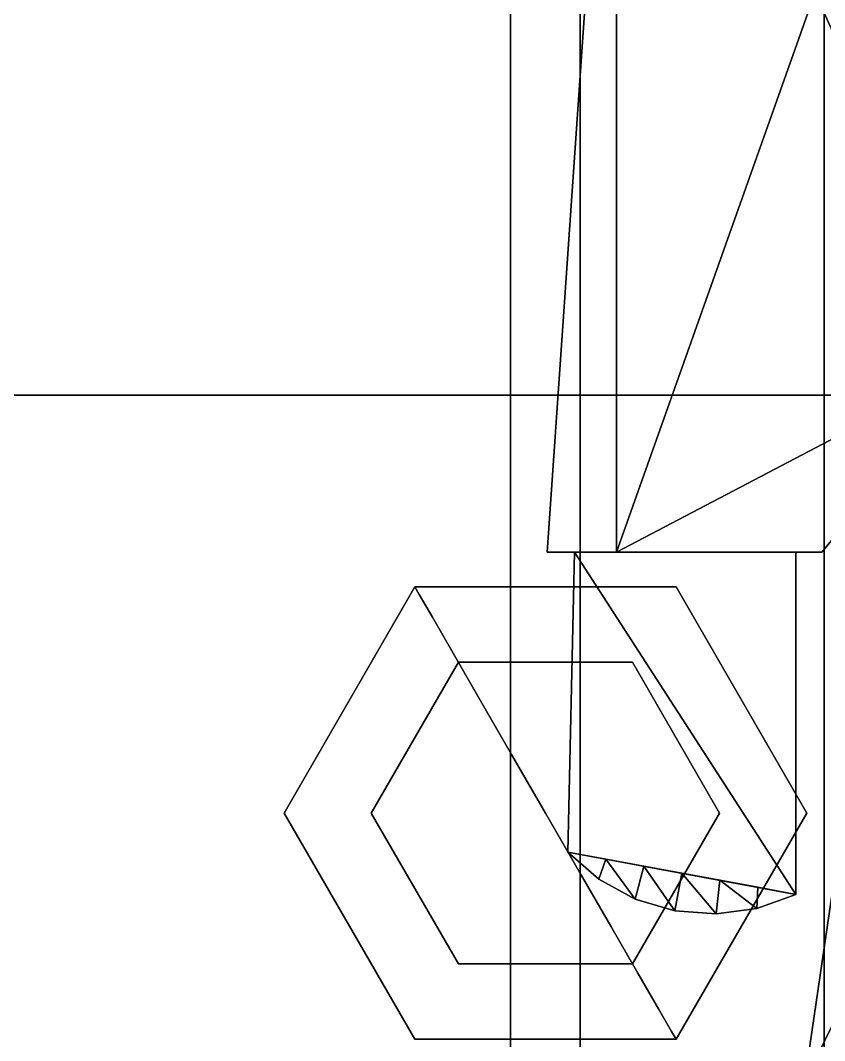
# Model space of a CAD drawing. Extents: x 0 to 3903, y -1756 to 0.
# Drawn here: x 1587.9 to 1634, y -515.1 to -456.5 of the extents above; entities that cross this region are included whole.
import ezdxf

# ---------------------------------------------------------------- set-up
doc = ezdxf.new("R2010")
doc.units = 0
for name, color, linetype in [('LAYER0', 7, 'CONTINUOUS'), ('LAYER1', 7, 'CONTINUOUS'), ('LAYER148', 35, 'CONTINUOUS'), ('LAYER151', 8, 'CONTINUOUS'), ('LAYER153', 8, 'CONTINUOUS'), ('LAYER173', 7, 'CONTINUOUS'), ('LAYER174', 7, 'CONTINUOUS'), ('LAYER184', 254, 'CONTINUOUS'), ('LAYER335', 7, 'CONTINUOUS'), ('LAYER336', 7, 'CONTINUOUS'), ('LAYER339', 253, 'CONTINUOUS'), ('LAYER340', 253, 'CONTINUOUS'), ('LAYER342', 253, 'CONTINUOUS'), ('LAYER343', 253, 'CONTINUOUS'), ('LAYER371', 7, 'CONTINUOUS'), ('LAYER382', 7, 'CONTINUOUS'), ('LAYER386', 7, 'CONTINUOUS'), ('LAYER407', 7, 'CONTINUOUS'), ('LAYER411', 7, 'CONTINUOUS')]:
    doc.layers.add(name, color=color, linetype=linetype)

msp = doc.modelspace()

# ---------------------------------------------------------------- linework, layer by layer
at = {"layer": 'LAYER0', "invisible_edges": 1}
for points in [[(3902.994, -18.002), (0.0042, -1756.002), (0.0042, -18.002), (3902.994, -18.002)], [(0.0042, -1756.002), (3902.994, -18.002), (3902.994, -1756.002), (0.0042, -1756.002)], [(3902.994, -1756.002, 5), (0.0042, -18.002, 5), (0.0042, -1756.002, 5), (3902.994, -1756.002, 5)], [(0.0042, -18.002, 5), (3902.994, -1756.002, 5), (3902.994, -18.002, 5), (0.0042, -18.002, 5)]]:
    msp.add_3dface(points, dxfattribs=at)
at = {"layer": 'LAYER148'}
for points, invisible_edges in [([(870.0003, -232.001, 885), (2405, -168.001, 885), (2405, -738.001, 885), (870.0003, -232.001, 885)], 5), ([(2405, -168.001, 930), (870.0003, -232.001, 930), (2405, -738.001, 930), (2405, -168.001, 930)], 3), ([(870.0003, -232.001, 885), (2405, -738.001, 885), (870.0003, -692.001, 885), (870.0003, -232.001, 885)], 3), ([(2405, -738.001, 930), (870.0003, -232.001, 930), (870.0003, -692.001, 930), (2405, -738.001, 930)], 5)]:
    msp.add_3dface(points, dxfattribs=dict(at, invisible_edges=invisible_edges))
at = {"layer": 'LAYER151', "invisible_edges": 1}
for points in [[(3535, -168, 1605), (907.0002, -538, 1605), (907.0002, -168, 1605), (3535, -168, 1605)], [(907.0002, -538, 1605), (3535, -168, 1605), (3535, -538, 1605), (907.0002, -538, 1605)], [(3535, -538, 1623), (907.0002, -168, 1623), (907.0002, -538, 1623), (3535, -538, 1623)], [(907.0002, -168, 1623), (3535, -538, 1623), (3535, -168, 1623), (907.0002, -168, 1623)]]:
    msp.add_3dface(points, dxfattribs=at)
at = {"layer": 'LAYER153', "invisible_edges": 1}
for points in [[(3517, -478, 2487), (925.0002, -538, 2487), (925.0002, -478, 2487), (3517, -478, 2487)], [(925.0002, -538, 2487), (3517, -478, 2487), (3517, -538, 2487), (925.0002, -538, 2487)], [(925.0002, -478, 2505), (3517, -478, 2487), (925.0002, -478, 2487), (925.0002, -478, 2505)], [(3517, -478, 2487), (925.0002, -478, 2505), (3517, -478, 2505), (3517, -478, 2487)], [(3517, -538, 2505), (925.0002, -478, 2505), (925.0002, -538, 2505), (3517, -538, 2505)], [(925.0002, -478, 2505), (3517, -538, 2505), (3517, -478, 2505), (925.0002, -478, 2505)]]:
    msp.add_3dface(points, dxfattribs=at)
at = {"layer": 'LAYER173', "invisible_edges": 1}
for points in [[(1647, -168, 1624), (943.0002, -518, 1624), (943.0002, -168, 1624), (1647, -168, 1624)], [(943.0002, -518, 1624), (1647, -168, 1624), (1647, -518, 1624), (943.0002, -518, 1624)], [(1647, -518, 1642), (943.0002, -168, 1642), (943.0002, -518, 1642), (1647, -518, 1642)], [(943.0002, -168, 1642), (1647, -518, 1642), (1647, -168, 1642), (943.0002, -168, 1642)]]:
    msp.add_3dface(points, dxfattribs=at)
at = {"layer": 'LAYER174', "invisible_edges": 1}
for points in [[(943.0002, -168, 1972), (1647, -518, 1972), (1647, -168, 1972), (943.0002, -168, 1972)], [(1647, -518, 1972), (943.0002, -168, 1972), (943.0002, -518, 1972), (1647, -518, 1972)], [(943.0002, -518, 1954), (1647, -168, 1954), (1647, -518, 1954), (943.0002, -518, 1954)], [(1647, -168, 1954), (943.0002, -518, 1954), (943.0002, -168, 1954), (1647, -168, 1954)]]:
    msp.add_3dface(points, dxfattribs=at)
at = {"layer": 'LAYER184'}
for points, invisible_edges in [([(1610.5, -489.0095, 1902.166), (1603, -502, 1902.166), (1633, -502, 1902.166), (1625.5, -489.0095, 1902.166)], 2), ([(1610.5, -489.0095, 1902.166), (1603, -502, 1902.166), (1603, -502, 1927.062), (1610.5, -489.0095, 1927.062)], 2), ([(1603.511, -502, 1930.928), (1603, -502, 1927.062), (1610.5, -489.0095, 1927.062), (1610.756, -489.4521, 1930.928)], 9), ([(1610.756, -489.4521, 1714.067), (1610.5, -489.0095, 1717.934), (1603, -502, 1717.934), (1603.511, -502, 1714.067)], 12), ([(1610.756, -489.4521, 1930.928), (1610.5, -489.0095, 1927.062), (1625.5, -489.0095, 1927.062), (1625.244, -489.4521, 1930.928)], 12), ([(1625.244, -489.4521, 1714.067), (1625.5, -489.0095, 1717.934), (1610.5, -489.0095, 1717.934), (1610.756, -489.4521, 1714.067)], 9), ([(1632.489, -502, 1714.067), (1633, -502, 1717.934), (1625.5, -489.0095, 1717.934), (1625.244, -489.4521, 1714.067)], 13), ([(1625.244, -489.4521, 1930.928), (1625.5, -489.0095, 1927.062), (1633, -502, 1927.062), (1632.489, -502, 1930.928)], 13), ([(1605.01, -502, 1934.531), (1603.511, -502, 1930.928), (1610.756, -489.4521, 1930.928), (1611.505, -490.75, 1934.531)], 11), ([(1611.505, -490.75, 1710.465), (1610.756, -489.4521, 1714.067), (1603.511, -502, 1714.067), (1605.01, -502, 1710.465)], 14), ([(1611.505, -490.75, 1934.531), (1610.756, -489.4521, 1930.928), (1625.244, -489.4521, 1930.928), (1624.495, -490.75, 1934.531)], 14), ([(1624.495, -490.75, 1710.465), (1625.244, -489.4521, 1714.067), (1610.756, -489.4521, 1714.067), (1611.505, -490.75, 1710.465)], 11), ([(1630.99, -502, 1710.465), (1632.489, -502, 1714.067), (1625.244, -489.4521, 1714.067), (1624.495, -490.75, 1710.465)], 15), ([(1624.495, -490.75, 1934.531), (1625.244, -489.4521, 1930.928), (1632.489, -502, 1930.928), (1630.99, -502, 1934.531)], 15), ([(1607.393, -502, 1937.625), (1605.01, -502, 1934.531), (1611.505, -490.75, 1934.531), (1612.697, -492.8145, 1937.625)], 11), ([(1612.697, -492.8145, 1707.371), (1611.505, -490.75, 1710.465), (1605.01, -502, 1710.465), (1607.393, -502, 1707.371)], 14), ([(1612.697, -492.8145, 1937.625), (1611.505, -490.75, 1934.531), (1624.495, -490.75, 1934.531), (1623.303, -492.8145, 1937.625)], 14), ([(1623.303, -492.8145, 1707.371), (1624.495, -490.75, 1710.465), (1611.505, -490.75, 1710.465), (1612.697, -492.8145, 1707.371)], 11), ([(1623.303, -492.8145, 1937.625), (1624.495, -490.75, 1934.531), (1630.99, -502, 1934.531), (1628.607, -502, 1937.625)], 15), ([(1628.607, -502, 1707.371), (1630.99, -502, 1710.465), (1624.495, -490.75, 1710.465), (1623.303, -492.8145, 1707.371)], 15), ([(1610.5, -502, 1939.999), (1607.393, -502, 1937.625), (1612.697, -492.8145, 1937.625), (1614.25, -495.5049, 1939.999)], 11), ([(1614.25, -495.5049, 1704.997), (1612.697, -492.8145, 1707.371), (1607.393, -502, 1707.371), (1610.5, -502, 1704.997)], 14), ([(1613, -493.3398, 1742.83), (1608, -502, 1742.83), (1628, -502, 1742.83), (1623, -493.3398, 1742.83)], 2), ([(1613, -493.3398, 1902.166), (1608, -502, 1902.166), (1608, -502, 1742.83), (1613, -493.3398, 1742.83)], 8), ([(1614.25, -495.5049, 1939.999), (1612.697, -492.8145, 1937.625), (1623.303, -492.8145, 1937.625), (1621.75, -495.5049, 1939.999)], 14), ([(1621.75, -495.5049, 1704.997), (1623.303, -492.8145, 1707.371), (1612.697, -492.8145, 1707.371), (1614.25, -495.5049, 1704.997)], 11), ([(1623, -493.3398, 1902.166), (1613, -493.3398, 1902.166), (1613, -493.3398, 1742.83), (1623, -493.3398, 1742.83)], 2), ([(1621.75, -495.5049, 1939.999), (1623.303, -492.8145, 1937.625), (1628.607, -502, 1937.625), (1625.5, -502, 1939.999)], 15), ([(1625.5, -502, 1704.997), (1628.607, -502, 1707.371), (1623.303, -492.8145, 1707.371), (1621.75, -495.5049, 1704.997)], 15), ([(1614.118, -502, 1941.491), (1610.5, -502, 1939.999), (1614.25, -495.5049, 1939.999), (1616.059, -498.6379, 1941.491)], 11), ([(1616.059, -498.6379, 1703.505), (1614.25, -495.5049, 1704.997), (1610.5, -502, 1704.997), (1614.118, -502, 1703.505)], 14), ([(1616.059, -498.6379, 1941.491), (1614.25, -495.5049, 1939.999), (1621.75, -495.5049, 1939.999), (1619.941, -498.6379, 1941.491)], 14), ([(1619.941, -498.6379, 1703.505), (1621.75, -495.5049, 1704.997), (1614.25, -495.5049, 1704.997), (1616.059, -498.6379, 1703.505)], 11), ([(1619.941, -498.6379, 1941.491), (1621.75, -495.5049, 1939.999), (1625.5, -502, 1939.999), (1621.882, -502, 1941.491)], 15), ([(1621.882, -502, 1703.505), (1625.5, -502, 1704.997), (1621.75, -495.5049, 1704.997), (1619.941, -498.6379, 1703.505)], 15), ([(1618, -502, 1943.134), (1614.118, -502, 1941.491), (1616.059, -498.6379, 1941.491), (1618, -502, 1943.134)], 3), ([(1618, -502, 1702.996), (1616.059, -498.6379, 1703.505), (1614.118, -502, 1703.505), (1618, -502, 1702.996)], 6), ([(1618, -502, 1943.134), (1616.059, -498.6379, 1941.491), (1619.941, -498.6379, 1941.491), (1618, -502, 1943.134)], 6), ([(1618, -502, 1702.996), (1619.941, -498.6379, 1703.505), (1616.059, -498.6379, 1703.505), (1618, -502, 1702.996)], 3), ([(1618, -502, 1943.134), (1619.941, -498.6379, 1941.491), (1621.882, -502, 1941.491), (1618, -502, 1943.134)], 7), ([(1618, -502, 1702.996), (1621.882, -502, 1703.505), (1619.941, -498.6379, 1703.505), (1618, -502, 1702.996)], 7), ([(1603, -502, 1902.166), (1633, -502, 1902.166), (1625.5, -514.9905, 1902.166), (1610.5, -514.9905, 1902.166)], 1), ([(1633, -502, 1742.83), (1603, -502, 1742.83), (1610.5, -514.9905, 1742.83), (1625.5, -514.9905, 1742.83)], 1), ([(1603, -502, 1902.166), (1610.5, -514.9905, 1902.166), (1610.5, -514.9905, 1927.062), (1603, -502, 1927.062)], 8), ([(1610.756, -514.5479, 1930.928), (1610.5, -514.9905, 1927.062), (1603, -502, 1927.062), (1603.511, -502, 1930.928)], 13), ([(1603, -502, 1902.166), (1633, -502, 1902.166), (1625.5, -514.9905, 1902.166), (1610.5, -514.9905, 1902.166)], 1), ([(1603.511, -502, 1714.067), (1603, -502, 1717.934), (1610.5, -514.9905, 1717.934), (1610.756, -514.5479, 1714.067)], 13), ([(1611.505, -513.25, 1934.531), (1610.756, -514.5479, 1930.928), (1603.511, -502, 1930.928), (1605.01, -502, 1934.531)], 15), ([(1605.01, -502, 1710.465), (1603.511, -502, 1714.067), (1610.756, -514.5479, 1714.067), (1611.505, -513.25, 1710.465)], 15), ([(1612.697, -511.1855, 1937.625), (1611.505, -513.25, 1934.531), (1605.01, -502, 1934.531), (1607.393, -502, 1937.625)], 15), ([(1607.393, -502, 1707.371), (1605.01, -502, 1710.465), (1611.505, -513.25, 1710.465), (1612.697, -511.1855, 1707.371)], 15), ([(1614.25, -508.4951, 1939.999), (1612.697, -511.1855, 1937.625), (1607.393, -502, 1937.625), (1610.5, -502, 1939.999)], 15), ([(1610.5, -502, 1704.997), (1607.393, -502, 1707.371), (1612.697, -511.1855, 1707.371), (1614.25, -508.4951, 1704.997)], 15), ([(1608, -502, 1742.83), (1628, -502, 1742.83), (1623, -510.6602, 1742.83), (1613, -510.6602, 1742.83)], 1), ([(1608, -502, 1902.166), (1613, -510.6602, 1902.166), (1613, -510.6602, 1742.83), (1608, -502, 1742.83)], 2), ([(1616.059, -505.3621, 1941.491), (1614.25, -508.4951, 1939.999), (1610.5, -502, 1939.999), (1614.118, -502, 1941.491)], 15), ([(1614.118, -502, 1703.505), (1610.5, -502, 1704.997), (1614.25, -508.4951, 1704.997), (1616.059, -505.3621, 1703.505)], 15), ([(1618, -502, 1943.134), (1616.059, -505.3621, 1941.491), (1614.118, -502, 1941.491), (1618, -502, 1943.134)], 7), ([(1618, -502, 1702.996), (1614.118, -502, 1703.505), (1616.059, -505.3621, 1703.505), (1618, -502, 1702.996)], 7), ([(1618, -502, 1943.134), (1619.941, -505.3621, 1941.491), (1616.059, -505.3621, 1941.491), (1618, -502, 1943.134)], 6), ([(1618, -502, 1702.996), (1616.059, -505.3621, 1703.505), (1619.941, -505.3621, 1703.505), (1618, -502, 1702.996)], 3), ([(1618, -502, 1943.134), (1621.882, -502, 1941.491), (1619.941, -505.3621, 1941.491), (1618, -502, 1943.134)], 3), ([(1618, -502, 1702.996), (1619.941, -505.3621, 1703.505), (1621.882, -502, 1703.505), (1618, -502, 1702.996)], 6), ([(1621.882, -502, 1941.491), (1625.5, -502, 1939.999), (1621.75, -508.4951, 1939.999), (1619.941, -505.3621, 1941.491)], 11), ([(1619.941, -505.3621, 1703.505), (1621.75, -508.4951, 1704.997), (1625.5, -502, 1704.997), (1621.882, -502, 1703.505)], 14), ([(1621.75, -508.4951, 1704.997), (1623.303, -511.1855, 1707.371), (1628.607, -502, 1707.371), (1625.5, -502, 1704.997)], 14), ([(1625.5, -502, 1939.999), (1628.607, -502, 1937.625), (1623.303, -511.1855, 1937.625), (1621.75, -508.4951, 1939.999)], 11), ([(1623, -510.6602, 1902.166), (1628, -502, 1902.166), (1628, -502, 1742.83), (1623, -510.6602, 1742.83)], 8), ([(1623.303, -511.1855, 1707.371), (1624.495, -513.25, 1710.465), (1630.99, -502, 1710.465), (1628.607, -502, 1707.371)], 14), ([(1628.607, -502, 1937.625), (1630.99, -502, 1934.531), (1624.495, -513.25, 1934.531), (1623.303, -511.1855, 1937.625)], 11), ([(1624.495, -513.25, 1710.465), (1625.244, -514.5479, 1714.067), (1632.489, -502, 1714.067), (1630.99, -502, 1710.465)], 14), ([(1630.99, -502, 1934.531), (1632.489, -502, 1930.928), (1625.244, -514.5479, 1930.928), (1624.495, -513.25, 1934.531)], 11), ([(1625.244, -514.5479, 1714.067), (1625.5, -514.9905, 1717.934), (1633, -502, 1717.934), (1632.489, -502, 1714.067)], 12), ([(1632.489, -502, 1930.928), (1633, -502, 1927.062), (1625.5, -514.9905, 1927.062), (1625.244, -514.5479, 1930.928)], 9), ([(1619.941, -505.3621, 1941.491), (1621.75, -508.4951, 1939.999), (1614.25, -508.4951, 1939.999), (1616.059, -505.3621, 1941.491)], 14), ([(1616.059, -505.3621, 1703.505), (1614.25, -508.4951, 1704.997), (1621.75, -508.4951, 1704.997), (1619.941, -505.3621, 1703.505)], 11), ([(1621.75, -508.4951, 1939.999), (1623.303, -511.1855, 1937.625), (1612.697, -511.1855, 1937.625), (1614.25, -508.4951, 1939.999)], 14), ([(1614.25, -508.4951, 1704.997), (1612.697, -511.1855, 1707.371), (1623.303, -511.1855, 1707.371), (1621.75, -508.4951, 1704.997)], 11), ([(1613, -510.6602, 1902.166), (1623, -510.6602, 1902.166), (1623, -510.6602, 1742.83), (1613, -510.6602, 1742.83)], 10), ([(1612.697, -511.1855, 1707.371), (1611.505, -513.25, 1710.465), (1624.495, -513.25, 1710.465), (1623.303, -511.1855, 1707.371)], 11), ([(1623.303, -511.1855, 1937.625), (1624.495, -513.25, 1934.531), (1611.505, -513.25, 1934.531), (1612.697, -511.1855, 1937.625)], 14), ([(1611.505, -513.25, 1710.465), (1610.756, -514.5479, 1714.067), (1625.244, -514.5479, 1714.067), (1624.495, -513.25, 1710.465)], 11), ([(1624.495, -513.25, 1934.531), (1625.244, -514.5479, 1930.928), (1610.756, -514.5479, 1930.928), (1611.505, -513.25, 1934.531)], 14), ([(1610.756, -514.5479, 1714.067), (1610.5, -514.9905, 1717.934), (1625.5, -514.9905, 1717.934), (1625.244, -514.5479, 1714.067)], 9), ([(1625.244, -514.5479, 1930.928), (1625.5, -514.9905, 1927.062), (1610.5, -514.9905, 1927.062), (1610.756, -514.5479, 1930.928)], 12)]:
    msp.add_3dface(points, dxfattribs=dict(at, invisible_edges=invisible_edges))
for points in [[(1603, -502, 1742.83), (1610.5, -489.0095, 1742.83), (1610.5, -489.0095, 1717.934), (1603, -502, 1717.934)], [(1610.5, -489.0095, 1742.83), (1625.5, -489.0095, 1742.83), (1625.5, -489.0095, 1717.934), (1610.5, -489.0095, 1717.934)], [(1625.5, -489.0095, 1902.166), (1610.5, -489.0095, 1902.166), (1610.5, -489.0095, 1927.062), (1625.5, -489.0095, 1927.062)], [(1625.5, -489.0095, 1742.83), (1633, -502, 1742.83), (1633, -502, 1717.934), (1625.5, -489.0095, 1717.934)], [(1633, -502, 1902.166), (1625.5, -489.0095, 1902.166), (1625.5, -489.0095, 1927.062), (1633, -502, 1927.062)], [(1628, -502, 1902.166), (1623, -493.3398, 1902.166), (1623, -493.3398, 1742.83), (1628, -502, 1742.83)], [(1610.5, -514.9905, 1742.83), (1603, -502, 1742.83), (1603, -502, 1717.934), (1610.5, -514.9905, 1717.934)], [(1633, -502, 1742.83), (1625.5, -514.9905, 1742.83), (1625.5, -514.9905, 1717.934), (1633, -502, 1717.934)], [(1625.5, -514.9905, 1902.166), (1633, -502, 1902.166), (1633, -502, 1927.062), (1625.5, -514.9905, 1927.062)], [(1625.5, -514.9905, 1742.83), (1610.5, -514.9905, 1742.83), (1610.5, -514.9905, 1717.934), (1625.5, -514.9905, 1717.934)], [(1610.5, -514.9905, 1902.166), (1625.5, -514.9905, 1902.166), (1625.5, -514.9905, 1927.062), (1610.5, -514.9905, 1927.062)]]:
    msp.add_3dface(points, dxfattribs=at)
at = {"layer": 'LAYER335', "invisible_edges": 1}
for points in [[(1647, -168, 1974), (943.0002, -518, 1974), (943.0002, -168, 1974), (1647, -168, 1974)], [(943.0002, -518, 1974), (1647, -168, 1974), (1647, -518, 1974), (943.0002, -518, 1974)], [(1647, -518, 1992), (943.0002, -168, 1992), (943.0002, -518, 1992), (1647, -518, 1992)], [(943.0002, -168, 1992), (1647, -518, 1992), (1647, -168, 1992), (943.0002, -168, 1992)]]:
    msp.add_3dface(points, dxfattribs=at)
at = {"layer": 'LAYER336', "invisible_edges": 1}
for points in [[(943.0002, -168, 2486), (1647, -518, 2486), (1647, -168, 2486), (943.0002, -168, 2486)], [(1647, -518, 2486), (943.0002, -168, 2486), (943.0002, -518, 2486), (1647, -518, 2486)], [(943.0002, -518, 2468), (1647, -168, 2468), (1647, -518, 2468), (943.0002, -518, 2468)], [(1647, -168, 2468), (943.0002, -518, 2468), (943.0002, -168, 2468), (1647, -168, 2468)]]:
    msp.add_3dface(points, dxfattribs=at)
at = {"layer": 'LAYER339'}
for points in [[(1643, -428.0422, 2084.8), (1622.074, -429.5056, 2084.8), (1622.074, -487.011, 2084.8), (1643, -428.0422, 2084.8)], [(1643, -428.0422, 2084.8), (1622.074, -487.011, 2084.8), (1643, -476.0403, 2084.8), (1643, -428.0422, 2084.8)], [(1622.074, -429.5056, 2067.2), (1643, -428.0422, 2067.2), (1643, -476.0403, 2067.2), (1622.074, -429.5056, 2067.2)], [(1622.074, -487.011, 2068.6), (1618.1, -487.011, 2068.6), (1622.074, -429.5056, 2068.6), (1622.074, -487.011, 2068.6)], [(1618.1, -487.011, 2083.4), (1622.074, -487.011, 2083.4), (1622.074, -429.5056, 2083.4), (1618.1, -487.011, 2083.4)], [(1618.1, -487.011, 2083.4), (1622.074, -429.5056, 2083.4), (1622.074, -429.5056, 2068.6), (1618.1, -487.011, 2083.4)], [(1618.1, -487.011, 2083.4), (1622.074, -429.5056, 2068.6), (1618.1, -487.011, 2068.6), (1618.1, -487.011, 2083.4)], [(1622.074, -429.5056, 2067.2), (1643, -476.0403, 2067.2), (1622.074, -487.011, 2067.2), (1622.074, -429.5056, 2067.2)], [(1622.074, -487.011, 2067.2), (1622.074, -487.011, 2068.6), (1622.074, -429.5056, 2068.6), (1622.074, -487.011, 2067.2)], [(1622.074, -487.011, 2067.2), (1622.074, -429.5056, 2068.6), (1622.074, -429.5056, 2067.2), (1622.074, -487.011, 2067.2)], [(1622.074, -429.5056, 2084.8), (1622.074, -429.5056, 2083.4), (1622.074, -487.011, 2084.8), (1622.074, -429.5056, 2084.8)], [(1622.074, -487.011, 2084.8), (1622.074, -429.5056, 2083.4), (1622.074, -487.011, 2083.4), (1622.074, -487.011, 2084.8)], [(1622.074, -487.011, 2084.8), (1633.858, -487.011, 2084.8), (1643, -476.0403, 2084.8), (1622.074, -487.011, 2084.8)], [(1622.074, -487.011, 2067.2), (1643, -476.0403, 2067.2), (1633.858, -487.011, 2067.2), (1622.074, -487.011, 2067.2)], [(1633.858, -487.011, 2067.2), (1643, -476.0403, 2067.2), (1643, -476.0403, 2084.8), (1633.858, -487.011, 2067.2)], [(1633.858, -487.011, 2067.2), (1643, -476.0403, 2084.8), (1633.858, -487.011, 2084.8), (1633.858, -487.011, 2067.2)], [(1618.1, -487.011, 2083.4), (1618.1, -487.011, 2068.6), (1622.074, -487.011, 2083.4), (1618.1, -487.011, 2083.4)], [(1622.074, -487.011, 2083.4), (1618.1, -487.011, 2068.6), (1622.074, -487.011, 2068.6), (1622.074, -487.011, 2083.4)], [(1619.666, -487.011, 2082.7), (1619.275, -504.2454, 2082.7), (1632.375, -506.666, 2082.7), (1619.666, -487.011, 2082.7)], [(1619.275, -504.2454, 2069.3), (1619.275, -504.2454, 2082.7), (1619.666, -487.011, 2082.7), (1619.275, -504.2454, 2069.3)], [(1619.275, -504.2454, 2069.3), (1619.666, -487.011, 2082.7), (1619.666, -487.011, 2069.3), (1619.275, -504.2454, 2069.3)], [(1619.275, -504.2454, 2069.3), (1619.666, -487.011, 2069.3), (1632.375, -506.666, 2069.3), (1619.275, -504.2454, 2069.3)], [(1619.666, -487.011, 2082.7), (1632.375, -506.666, 2082.7), (1632.375, -487.011, 2082.7), (1619.666, -487.011, 2082.7)], [(1632.375, -506.666, 2069.3), (1619.666, -487.011, 2069.3), (1632.375, -487.011, 2069.3), (1632.375, -506.666, 2069.3)], [(1622.074, -487.011, 2084.8), (1622.074, -487.011, 2067.2), (1633.858, -487.011, 2084.8), (1622.074, -487.011, 2084.8)], [(1633.858, -487.011, 2084.8), (1622.074, -487.011, 2067.2), (1633.858, -487.011, 2067.2), (1633.858, -487.011, 2084.8)], [(1632.375, -506.666, 2069.3), (1632.375, -487.011, 2069.3), (1632.375, -506.666, 2082.7), (1632.375, -506.666, 2069.3)], [(1632.375, -506.666, 2082.7), (1632.375, -487.011, 2069.3), (1632.375, -487.011, 2082.7), (1632.375, -506.666, 2082.7)], [(1621.07, -505.7974, 2069.3), (1621.07, -505.7974, 2082.7), (1619.275, -504.2454, 2082.7), (1621.07, -505.7974, 2069.3)], [(1621.07, -505.7974, 2069.3), (1619.275, -504.2454, 2082.7), (1619.275, -504.2454, 2069.3), (1621.07, -505.7974, 2069.3)], [(1621.07, -505.7974, 2082.7), (1621.458, -504.6487, 2082.7), (1619.275, -504.2454, 2082.7), (1621.07, -505.7974, 2082.7)], [(1621.458, -504.6487, 2069.3), (1621.07, -505.7974, 2069.3), (1619.275, -504.2454, 2069.3), (1621.458, -504.6487, 2069.3)], [(1623.152, -506.937, 2082.7), (1621.458, -504.6487, 2082.7), (1621.07, -505.7974, 2082.7), (1623.152, -506.937, 2082.7)], [(1621.458, -504.6487, 2069.3), (1623.152, -506.937, 2069.3), (1621.07, -505.7974, 2069.3), (1621.458, -504.6487, 2069.3)], [(1623.152, -506.937, 2082.7), (1623.642, -505.0522, 2082.7), (1621.458, -504.6487, 2082.7), (1623.152, -506.937, 2082.7)], [(1623.642, -505.0522, 2069.3), (1623.152, -506.937, 2069.3), (1621.458, -504.6487, 2069.3), (1623.642, -505.0522, 2069.3)], [(1625.427, -507.6125, 2082.7), (1623.642, -505.0522, 2082.7), (1623.152, -506.937, 2082.7), (1625.427, -507.6125, 2082.7)], [(1623.642, -505.0522, 2069.3), (1625.427, -507.6125, 2069.3), (1623.152, -506.937, 2069.3), (1623.642, -505.0522, 2069.3)], [(1625.427, -507.6125, 2082.7), (1625.825, -505.4556, 2082.7), (1623.642, -505.0522, 2082.7), (1625.427, -507.6125, 2082.7)], [(1625.825, -505.4556, 2069.3), (1625.427, -507.6125, 2069.3), (1623.642, -505.0522, 2069.3), (1625.825, -505.4556, 2069.3)], [(1627.792, -507.7944, 2082.7), (1625.825, -505.4556, 2082.7), (1625.427, -507.6125, 2082.7), (1627.792, -507.7944, 2082.7)], [(1625.825, -505.4556, 2069.3), (1627.792, -507.7944, 2069.3), (1625.427, -507.6125, 2069.3), (1625.825, -505.4556, 2069.3)], [(1627.792, -507.7944, 2082.7), (1628.008, -505.8591, 2082.7), (1625.825, -505.4556, 2082.7), (1627.792, -507.7944, 2082.7)], [(1628.008, -505.8591, 2069.3), (1627.792, -507.7944, 2069.3), (1625.825, -505.4556, 2069.3), (1628.008, -505.8591, 2069.3)], [(1623.152, -506.937, 2069.3), (1623.152, -506.937, 2082.7), (1621.07, -505.7974, 2082.7), (1623.152, -506.937, 2069.3)], [(1623.152, -506.937, 2069.3), (1621.07, -505.7974, 2082.7), (1621.07, -505.7974, 2069.3), (1623.152, -506.937, 2069.3)], [(1630.144, -507.4741, 2082.7), (1628.008, -505.8591, 2082.7), (1627.792, -507.7944, 2082.7), (1630.144, -507.4741, 2082.7)], [(1628.008, -505.8591, 2069.3), (1630.144, -507.4741, 2069.3), (1627.792, -507.7944, 2069.3), (1628.008, -505.8591, 2069.3)], [(1630.144, -507.4741, 2082.7), (1630.192, -506.2625, 2082.7), (1628.008, -505.8591, 2082.7), (1630.144, -507.4741, 2082.7)], [(1630.192, -506.2625, 2069.3), (1630.144, -507.4741, 2069.3), (1628.008, -505.8591, 2069.3), (1630.192, -506.2625, 2069.3)], [(1632.375, -506.666, 2082.7), (1630.192, -506.2625, 2082.7), (1630.144, -507.4741, 2082.7), (1632.375, -506.666, 2082.7)], [(1630.192, -506.2625, 2069.3), (1632.375, -506.666, 2069.3), (1630.144, -507.4741, 2069.3), (1630.192, -506.2625, 2069.3)], [(1632.375, -506.666, 2069.3), (1632.375, -506.666, 2082.7), (1630.144, -507.4741, 2082.7), (1632.375, -506.666, 2069.3)], [(1632.375, -506.666, 2069.3), (1630.144, -507.4741, 2082.7), (1630.144, -507.4741, 2069.3), (1632.375, -506.666, 2069.3)], [(1625.427, -507.6125, 2069.3), (1625.427, -507.6125, 2082.7), (1623.152, -506.937, 2082.7), (1625.427, -507.6125, 2069.3)], [(1625.427, -507.6125, 2069.3), (1623.152, -506.937, 2082.7), (1623.152, -506.937, 2069.3), (1625.427, -507.6125, 2069.3)], [(1627.792, -507.7944, 2069.3), (1627.792, -507.7944, 2082.7), (1625.427, -507.6125, 2082.7), (1627.792, -507.7944, 2069.3)], [(1627.792, -507.7944, 2069.3), (1625.427, -507.6125, 2082.7), (1625.427, -507.6125, 2069.3), (1627.792, -507.7944, 2069.3)], [(1630.144, -507.4741, 2069.3), (1630.144, -507.4741, 2082.7), (1627.792, -507.7944, 2082.7), (1630.144, -507.4741, 2069.3)], [(1630.144, -507.4741, 2069.3), (1627.792, -507.7944, 2082.7), (1627.792, -507.7944, 2069.3), (1630.144, -507.4741, 2069.3)]]:
    msp.add_3dface(points, dxfattribs=at)
at = {"layer": 'LAYER340'}
for points in [[(1638.361, -517.4595, 2070), (1632.864, -517.4595, 2070), (1640.717, -501.3635, 2070), (1638.361, -517.4595, 2070)], [(1640.717, -501.3635, 2070), (1632.864, -517.4595, 2070), (1635.22, -501.3635, 2070), (1640.717, -501.3635, 2070)], [(1638.361, -517.4595, 2082), (1635.22, -501.3635, 2082), (1632.864, -517.4595, 2082), (1638.361, -517.4595, 2082)], [(1632.864, -517.4595, 2070), (1632.864, -517.4595, 2082), (1635.22, -501.3635, 2070), (1632.864, -517.4595, 2070)], [(1635.22, -501.3635, 2070), (1632.864, -517.4595, 2082), (1635.22, -501.3635, 2082), (1635.22, -501.3635, 2070)]]:
    msp.add_3dface(points, dxfattribs=at)
at = {"layer": 'LAYER342'}
for points in [[(1643, -428.0422, 2392.801), (1622.074, -429.5056, 2392.801), (1622.074, -487.011, 2392.801), (1643, -428.0422, 2392.801)], [(1643, -428.0422, 2392.801), (1622.074, -487.011, 2392.801), (1643, -476.0403, 2392.801), (1643, -428.0422, 2392.801)], [(1622.074, -429.5056, 2375.201), (1643, -428.0422, 2375.201), (1643, -476.0403, 2375.201), (1622.074, -429.5056, 2375.201)], [(1622.074, -487.011, 2376.601), (1618.1, -487.011, 2376.601), (1622.074, -429.5056, 2376.601), (1622.074, -487.011, 2376.601)], [(1618.1, -487.011, 2391.401), (1622.074, -487.011, 2391.401), (1622.074, -429.5056, 2391.401), (1618.1, -487.011, 2391.401)], [(1618.1, -487.011, 2391.401), (1622.074, -429.5056, 2391.401), (1622.074, -429.5056, 2376.601), (1618.1, -487.011, 2391.401)], [(1618.1, -487.011, 2391.401), (1622.074, -429.5056, 2376.601), (1618.1, -487.011, 2376.601), (1618.1, -487.011, 2391.401)], [(1622.074, -429.5056, 2375.201), (1643, -476.0403, 2375.201), (1622.074, -487.011, 2375.201), (1622.074, -429.5056, 2375.201)], [(1622.074, -487.011, 2375.201), (1622.074, -487.011, 2376.601), (1622.074, -429.5056, 2376.601), (1622.074, -487.011, 2375.201)], [(1622.074, -487.011, 2375.201), (1622.074, -429.5056, 2376.601), (1622.074, -429.5056, 2375.201), (1622.074, -487.011, 2375.201)], [(1622.074, -429.5056, 2392.801), (1622.074, -429.5056, 2391.401), (1622.074, -487.011, 2392.801), (1622.074, -429.5056, 2392.801)], [(1622.074, -487.011, 2392.801), (1622.074, -429.5056, 2391.401), (1622.074, -487.011, 2391.401), (1622.074, -487.011, 2392.801)], [(1622.074, -487.011, 2392.801), (1633.858, -487.011, 2392.801), (1643, -476.0403, 2392.801), (1622.074, -487.011, 2392.801)], [(1622.074, -487.011, 2375.201), (1643, -476.0403, 2375.201), (1633.858, -487.011, 2375.201), (1622.074, -487.011, 2375.201)], [(1633.858, -487.011, 2375.201), (1643, -476.0403, 2375.201), (1643, -476.0403, 2392.801), (1633.858, -487.011, 2375.201)], [(1633.858, -487.011, 2375.201), (1643, -476.0403, 2392.801), (1633.858, -487.011, 2392.801), (1633.858, -487.011, 2375.201)], [(1618.1, -487.011, 2391.401), (1618.1, -487.011, 2376.601), (1622.074, -487.011, 2391.401), (1618.1, -487.011, 2391.401)], [(1622.074, -487.011, 2391.401), (1618.1, -487.011, 2376.601), (1622.074, -487.011, 2376.601), (1622.074, -487.011, 2391.401)], [(1619.666, -487.011, 2390.701), (1619.275, -504.2454, 2390.701), (1632.375, -506.666, 2390.701), (1619.666, -487.011, 2390.701)], [(1619.275, -504.2454, 2377.301), (1619.275, -504.2454, 2390.701), (1619.666, -487.011, 2390.701), (1619.275, -504.2454, 2377.301)], [(1619.275, -504.2454, 2377.301), (1619.666, -487.011, 2390.701), (1619.666, -487.011, 2377.301), (1619.275, -504.2454, 2377.301)], [(1619.275, -504.2454, 2377.301), (1619.666, -487.011, 2377.301), (1632.375, -506.666, 2377.301), (1619.275, -504.2454, 2377.301)], [(1619.666, -487.011, 2390.701), (1632.375, -506.666, 2390.701), (1632.375, -487.011, 2390.701), (1619.666, -487.011, 2390.701)], [(1632.375, -506.666, 2377.301), (1619.666, -487.011, 2377.301), (1632.375, -487.011, 2377.301), (1632.375, -506.666, 2377.301)], [(1622.074, -487.011, 2392.801), (1622.074, -487.011, 2375.201), (1633.858, -487.011, 2392.801), (1622.074, -487.011, 2392.801)], [(1633.858, -487.011, 2392.801), (1622.074, -487.011, 2375.201), (1633.858, -487.011, 2375.201), (1633.858, -487.011, 2392.801)], [(1632.375, -506.666, 2377.301), (1632.375, -487.011, 2377.301), (1632.375, -506.666, 2390.701), (1632.375, -506.666, 2377.301)], [(1632.375, -506.666, 2390.701), (1632.375, -487.011, 2377.301), (1632.375, -487.011, 2390.701), (1632.375, -506.666, 2390.701)], [(1621.07, -505.7974, 2377.301), (1621.07, -505.7974, 2390.701), (1619.275, -504.2454, 2390.701), (1621.07, -505.7974, 2377.301)], [(1621.07, -505.7974, 2377.301), (1619.275, -504.2454, 2390.701), (1619.275, -504.2454, 2377.301), (1621.07, -505.7974, 2377.301)], [(1621.07, -505.7974, 2390.701), (1621.458, -504.6487, 2390.701), (1619.275, -504.2454, 2390.701), (1621.07, -505.7974, 2390.701)], [(1621.458, -504.6487, 2377.301), (1621.07, -505.7974, 2377.301), (1619.275, -504.2454, 2377.301), (1621.458, -504.6487, 2377.301)], [(1623.152, -506.937, 2390.701), (1621.458, -504.6487, 2390.701), (1621.07, -505.7974, 2390.701), (1623.152, -506.937, 2390.701)], [(1621.458, -504.6487, 2377.301), (1623.152, -506.937, 2377.301), (1621.07, -505.7974, 2377.301), (1621.458, -504.6487, 2377.301)], [(1623.152, -506.937, 2390.701), (1623.642, -505.0522, 2390.701), (1621.458, -504.6487, 2390.701), (1623.152, -506.937, 2390.701)], [(1623.642, -505.0522, 2377.301), (1623.152, -506.937, 2377.301), (1621.458, -504.6487, 2377.301), (1623.642, -505.0522, 2377.301)], [(1625.427, -507.6125, 2390.701), (1623.642, -505.0522, 2390.701), (1623.152, -506.937, 2390.701), (1625.427, -507.6125, 2390.701)], [(1623.642, -505.0522, 2377.301), (1625.427, -507.6125, 2377.301), (1623.152, -506.937, 2377.301), (1623.642, -505.0522, 2377.301)], [(1625.427, -507.6125, 2390.701), (1625.825, -505.4556, 2390.701), (1623.642, -505.0522, 2390.701), (1625.427, -507.6125, 2390.701)], [(1625.825, -505.4556, 2377.301), (1625.427, -507.6125, 2377.301), (1623.642, -505.0522, 2377.301), (1625.825, -505.4556, 2377.301)], [(1627.792, -507.7944, 2390.701), (1625.825, -505.4556, 2390.701), (1625.427, -507.6125, 2390.701), (1627.792, -507.7944, 2390.701)], [(1625.825, -505.4556, 2377.301), (1627.792, -507.7944, 2377.301), (1625.427, -507.6125, 2377.301), (1625.825, -505.4556, 2377.301)], [(1627.792, -507.7944, 2390.701), (1628.008, -505.8591, 2390.701), (1625.825, -505.4556, 2390.701), (1627.792, -507.7944, 2390.701)], [(1628.008, -505.8591, 2377.301), (1627.792, -507.7944, 2377.301), (1625.825, -505.4556, 2377.301), (1628.008, -505.8591, 2377.301)], [(1623.152, -506.937, 2377.301), (1623.152, -506.937, 2390.701), (1621.07, -505.7974, 2390.701), (1623.152, -506.937, 2377.301)], [(1623.152, -506.937, 2377.301), (1621.07, -505.7974, 2390.701), (1621.07, -505.7974, 2377.301), (1623.152, -506.937, 2377.301)], [(1630.144, -507.4741, 2390.701), (1628.008, -505.8591, 2390.701), (1627.792, -507.7944, 2390.701), (1630.144, -507.4741, 2390.701)], [(1628.008, -505.8591, 2377.301), (1630.144, -507.4741, 2377.301), (1627.792, -507.7944, 2377.301), (1628.008, -505.8591, 2377.301)], [(1630.144, -507.4741, 2390.701), (1630.192, -506.2625, 2390.701), (1628.008, -505.8591, 2390.701), (1630.144, -507.4741, 2390.701)], [(1630.192, -506.2625, 2377.301), (1630.144, -507.4741, 2377.301), (1628.008, -505.8591, 2377.301), (1630.192, -506.2625, 2377.301)], [(1632.375, -506.666, 2390.701), (1630.192, -506.2625, 2390.701), (1630.144, -507.4741, 2390.701), (1632.375, -506.666, 2390.701)], [(1630.192, -506.2625, 2377.301), (1632.375, -506.666, 2377.301), (1630.144, -507.4741, 2377.301), (1630.192, -506.2625, 2377.301)], [(1632.375, -506.666, 2377.301), (1632.375, -506.666, 2390.701), (1630.144, -507.4741, 2390.701), (1632.375, -506.666, 2377.301)], [(1632.375, -506.666, 2377.301), (1630.144, -507.4741, 2390.701), (1630.144, -507.4741, 2377.301), (1632.375, -506.666, 2377.301)], [(1625.427, -507.6125, 2377.301), (1625.427, -507.6125, 2390.701), (1623.152, -506.937, 2390.701), (1625.427, -507.6125, 2377.301)], [(1625.427, -507.6125, 2377.301), (1623.152, -506.937, 2390.701), (1623.152, -506.937, 2377.301), (1625.427, -507.6125, 2377.301)], [(1627.792, -507.7944, 2377.301), (1627.792, -507.7944, 2390.701), (1625.427, -507.6125, 2390.701), (1627.792, -507.7944, 2377.301)], [(1627.792, -507.7944, 2377.301), (1625.427, -507.6125, 2390.701), (1625.427, -507.6125, 2377.301), (1627.792, -507.7944, 2377.301)], [(1630.144, -507.4741, 2377.301), (1630.144, -507.4741, 2390.701), (1627.792, -507.7944, 2390.701), (1630.144, -507.4741, 2377.301)], [(1630.144, -507.4741, 2377.301), (1627.792, -507.7944, 2390.701), (1627.792, -507.7944, 2377.301), (1630.144, -507.4741, 2377.301)]]:
    msp.add_3dface(points, dxfattribs=at)
at = {"layer": 'LAYER343'}
for points in [[(1638.361, -517.4595, 2378.001), (1632.864, -517.4595, 2378.001), (1640.717, -501.3635, 2378.001), (1638.361, -517.4595, 2378.001)], [(1640.717, -501.3635, 2378.001), (1632.864, -517.4595, 2378.001), (1635.22, -501.3635, 2378.001), (1640.717, -501.3635, 2378.001)], [(1638.361, -517.4595, 2390.001), (1635.22, -501.3635, 2390.001), (1632.864, -517.4595, 2390.001), (1638.361, -517.4595, 2390.001)], [(1632.864, -517.4595, 2378.001), (1632.864, -517.4595, 2390.001), (1635.22, -501.3635, 2378.001), (1632.864, -517.4595, 2378.001)], [(1635.22, -501.3635, 2378.001), (1632.864, -517.4595, 2390.001), (1635.22, -501.3635, 2390.001), (1635.22, -501.3635, 2378.001)]]:
    msp.add_3dface(points, dxfattribs=at)
at = {"layer": 'LAYER371', "invisible_edges": 1}
for points in [[(1647, -168, 206), (943.0002, -718, 206), (943.0002, -168, 206), (1647, -168, 206)], [(943.0002, -718, 206), (1647, -168, 206), (1647, -718, 206), (943.0002, -718, 206)], [(1647, -718, 224), (943.0002, -168, 224), (943.0002, -718, 224), (1647, -718, 224)], [(943.0002, -168, 224), (1647, -718, 224), (1647, -168, 224), (943.0002, -168, 224)]]:
    msp.add_3dface(points, dxfattribs=at)
at = {"layer": 'LAYER382', "invisible_edges": 1}
for points in [[(1616, -718, 231), (1634, -218, 231), (1634, -718, 231), (1616, -718, 231)], [(1634, -218, 231), (1616, -718, 231), (1616, -218, 231), (1634, -218, 231)], [(1616, -218, 517), (1634, -718, 517), (1634, -218, 517), (1616, -218, 517)], [(1634, -718, 517), (1616, -218, 517), (1616, -718, 517), (1634, -718, 517)], [(1616, -718, 231), (1616, -218, 517), (1616, -218, 231), (1616, -718, 231)], [(1616, -218, 517), (1616, -718, 231), (1616, -718, 517), (1616, -218, 517)], [(1634, -718, 517), (1634, -218, 231), (1634, -218, 517), (1634, -718, 517)], [(1634, -218, 231), (1634, -718, 517), (1634, -718, 231), (1634, -218, 231)]]:
    msp.add_3dface(points, dxfattribs=at)
at = {"layer": 'LAYER386', "invisible_edges": 1}
for points in [[(1620, -232, 244.5), (970.0002, -704, 244.5), (970.0002, -232, 244.5), (1620, -232, 244.5)], [(970.0002, -704, 244.5), (1620, -232, 244.5), (1620, -704, 244.5), (970.0002, -704, 244.5)], [(1620, -704, 250.5), (970.0002, -232, 250.5), (970.0002, -704, 250.5), (1620, -704, 250.5)], [(970.0002, -232, 250.5), (1620, -704, 250.5), (1620, -232, 250.5), (970.0002, -232, 250.5)], [(1620, -232, 244.5), (1620, -704, 250.5), (1620, -704, 244.5), (1620, -232, 244.5)], [(1620, -704, 250.5), (1620, -232, 244.5), (1620, -232, 250.5), (1620, -704, 250.5)]]:
    msp.add_3dface(points, dxfattribs=at)
at = {"layer": 'LAYER407', "invisible_edges": 1}
for points in [[(1616, -718, 569), (1634, -218, 569), (1634, -718, 569), (1616, -718, 569)], [(1634, -218, 569), (1616, -718, 569), (1616, -218, 569), (1634, -218, 569)], [(1616, -218, 855), (1634, -718, 855), (1634, -218, 855), (1616, -218, 855)], [(1634, -718, 855), (1616, -218, 855), (1616, -718, 855), (1634, -718, 855)], [(1616, -718, 569), (1616, -218, 855), (1616, -218, 569), (1616, -718, 569)], [(1616, -218, 855), (1616, -718, 569), (1616, -718, 855), (1616, -218, 855)], [(1634, -718, 855), (1634, -218, 569), (1634, -218, 855), (1634, -718, 855)], [(1634, -218, 569), (1634, -718, 855), (1634, -718, 569), (1634, -218, 569)]]:
    msp.add_3dface(points, dxfattribs=at)
at = {"layer": 'LAYER411', "invisible_edges": 1}
for points in [[(1620, -232, 582.5), (970.0002, -704, 582.5), (970.0002, -232, 582.5), (1620, -232, 582.5)], [(970.0002, -704, 582.5), (1620, -232, 582.5), (1620, -704, 582.5), (970.0002, -704, 582.5)], [(1620, -704, 588.5), (970.0002, -232, 588.5), (970.0002, -704, 588.5), (1620, -704, 588.5)], [(970.0002, -232, 588.5), (1620, -704, 588.5), (1620, -232, 588.5), (970.0002, -232, 588.5)], [(1620, -232, 582.5), (1620, -704, 588.5), (1620, -704, 582.5), (1620, -232, 582.5)], [(1620, -704, 588.5), (1620, -232, 582.5), (1620, -232, 588.5), (1620, -704, 588.5)]]:
    msp.add_3dface(points, dxfattribs=at)

# ---------------------------------------------------------------- meshes
at = {"layer": 'LAYER1'}
mesh = msp.add_polymesh((5, 2), dxfattribs=at)
for k, corner in enumerate([(150.0001, -168.0002, 2955), (150.0001, -1606, 2955), (3752.999, -168.0002, 2955), (150.0001, -168.0002, 2955), (3752.999, -1606, 2955), (3752.999, -168.0002, 2955), (150, -1606, 2955), (3752.999, -1606, 2955), (0, -1756, 2955), (3902.999, -1756, 2955)]):
    mesh.set_mesh_vertex(divmod(k, 2), corner)

doc.saveas('drawing.dxf')
